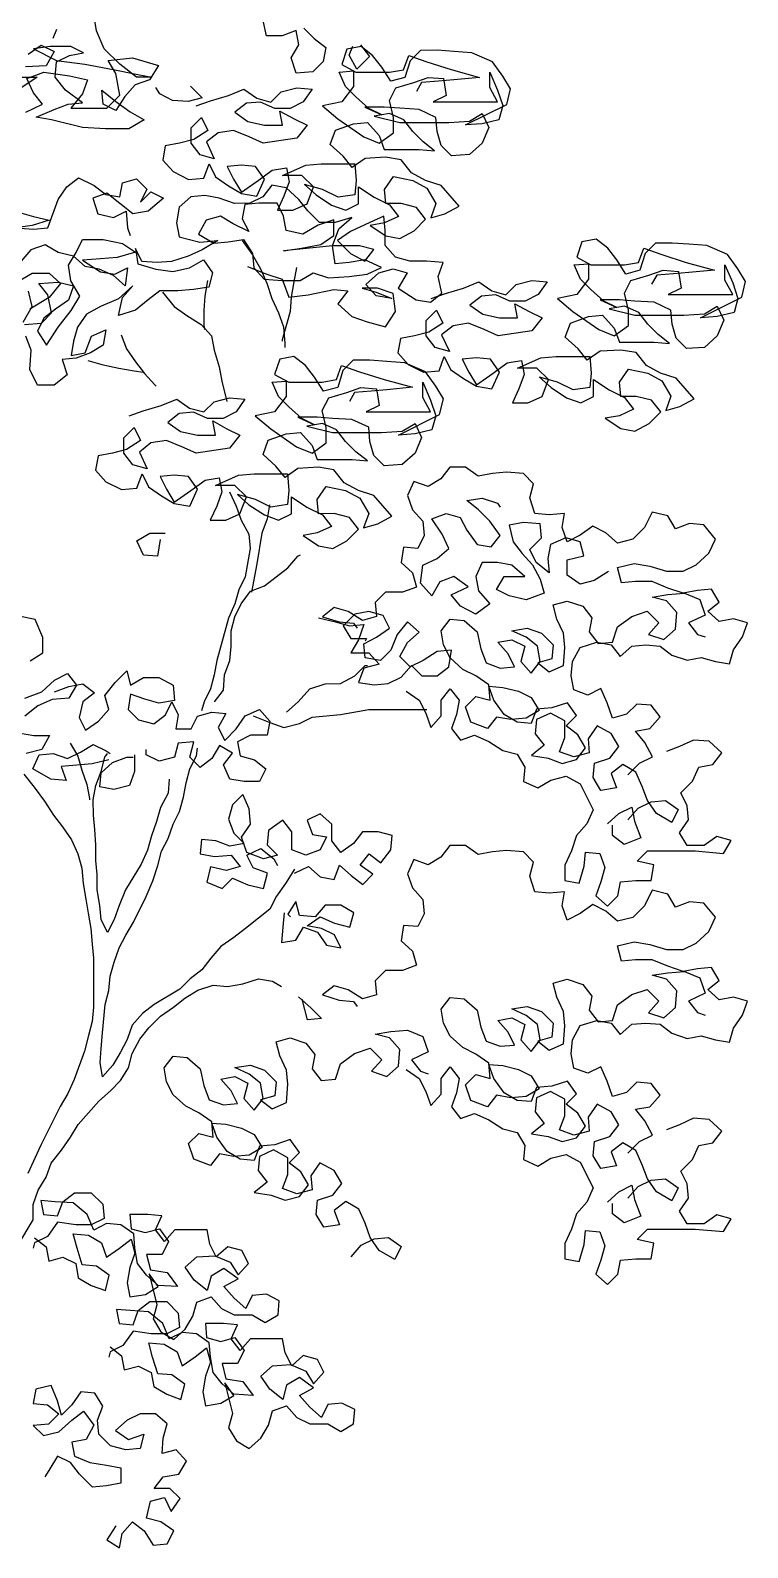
# Model space of a CAD drawing. Extents: x 3530 to 7347, y 5293 to 12601.
# Drawn here: x 5971 to 7347, y 8030 to 10941 of the extents above; entities that cross this region are included whole.
import ezdxf

# ---------------------------------------------------------------- set-up
doc = ezdxf.new("R2010")
doc.units = 0
doc.header["$LTSCALE"] = 150
doc.header["$MEASUREMENT"] = 0
doc.layers.get('0').update_dxf_attribs({"linetype": 'CONTINUOUS'})

msp = doc.modelspace()

# ---------------------------------------------------------------- linework, layer by layer
for points in [[(5962.3, 10783.8), (5994.4, 10798.7), (5977.1, 10820.9), (5964.7, 10848.1), (5996.8, 10860.5), (6046.3, 10853.1), (6080.9, 10845.7), (6071, 10818.5), (6048.8, 10791.3), (6118, 10791.4), (6142.7, 10816.1), (6135.2, 10858.1), (6120.4, 10882.8), (6167.3, 10887.8), (6216.8, 10873), (6199.5, 10845.8), (6172.3, 10835.9), (6152.6, 10813.7), (6135.3, 10786.5), (6110.6, 10798.8), (6108.1, 10826), (6135.3, 10803.8), (6162.5, 10784), (6189.7, 10769.2), (6160, 10751.9), (6115.6, 10751.9), (6071.1, 10754.3), (6011.8, 10769.1), (5982.1, 10774), (6016.7, 10788.8), (6043.9, 10798.7), (6071, 10801.2), (6038.9, 10825.9), (6019.1, 10850.6), (6021.5, 10880.3), (6046.2, 10892.6), (6073.4, 10897.6), (6048.7, 10909.9), (6009.2, 10909.9), (5977, 10904.9), (6021.5, 10882.7), (6075.9, 10875.4), (6130.3, 10865.5), (6177.3, 10855.7), (6204.4, 10850.8), (6174.8, 10850.8), (6142.6, 10875.4), (6113, 10905.1), (6098.1, 10939.6), (6088.2, 10998.9)], [(6496, 10945), (6515.7, 10925.2), (6538, 10907.9), (6533.1, 10880.7), (6513.3, 10860.9), (6481.2, 10858.4), (6471.3, 10888.1), (6486.1, 10912.8), (6481.1, 10940), (6454, 10930.1), (6424.3, 10930.1), (6416.9, 10962.2)], [(6021.5, 10942.1), (6014.1, 10924.7)], [(5967.2, 10895), (5991.9, 10912.4), (6016.6, 10900), (6001.8, 10872.8), (5962.2, 10870.3)], [(6289.4, 10795.6), (6316.5, 10805.5), (6351.1, 10815.4), (6380.8, 10827.8), (6405.5, 10810.5), (6432.7, 10803.1), (6452.4, 10822.9), (6482.1, 10830.3), (6511.7, 10827.9), (6494.5, 10803.2), (6469.8, 10790.8), (6440.1, 10790.8), (6412.9, 10803.1), (6385.7, 10800.6), (6363.5, 10783.3), (6388.2, 10766), (6420.4, 10758.6), (6455, 10758.6), (6450, 10785.8), (6477.2, 10771), (6501.9, 10758.7), (6482.2, 10734), (6417.9, 10724), (6390.7, 10736.3), (6361.1, 10748.7), (6331.4, 10743.7), (6309.2, 10726.4), (6324.1, 10694.3), (6296.9, 10701.7), (6279.5, 10723.9), (6279.5, 10753.5), (6299.3, 10773.3), (6311.6, 10748.6), (6284.5, 10731.3), (6257.3, 10723.9), (6230.1, 10718.9), (6225.2, 10691.7), (6245, 10669.5), (6274.7, 10654.7), (6304.3, 10657.2), (6314.2, 10684.4), (6326.6, 10659.7), (6351.3, 10642.4), (6376, 10627.6), (6405.7, 10622.7), (6420.5, 10654.8), (6403.1, 10679.5), (6376, 10682), (6348.8, 10679.5), (6361.2, 10654.8), (6376, 10630.1), (6408.1, 10652.3), (6435.3, 10672.1), (6462.5, 10677.1), (6467.4, 10649.9), (6457.6, 10622.7), (6445.2, 10595.5), (6474.9, 10595.6), (6502.1, 10607.9), (6514.4, 10640.1), (6492.1, 10662.3), (6455.1, 10662.3), (6499.5, 10682.1), (6529.2, 10684.6), (6593.4, 10684.6), (6595.9, 10652.5), (6593.5, 10625.3), (6561.4, 10620.4), (6531.7, 10635.2), (6497.1, 10645), (6519.3, 10625.3), (6549, 10605.5), (6576.2, 10595.7), (6600.9, 10608), (6600.9, 10640.2), (6630.6, 10620.4), (6660.2, 10605.6), (6677.5, 10583.4), (6650.4, 10571), (6623.2, 10566), (6652.9, 10546.3), (6680.1, 10541.4), (6707.2, 10556.2), (6729.4, 10578.5), (6712.1, 10600.7), (6682.5, 10608.1), (6652.8, 10608.1), (6650.3, 10635.3), (6667.6, 10660), (6704.7, 10652.6), (6731.9, 10637.8), (6749.2, 10608.2), (6739.3, 10581), (6766.5, 10588.4), (6793.7, 10603.3), (6759, 10642.8), (6729.4, 10652.6), (6702.2, 10667.4), (6682.4, 10692.1), (6652.7, 10697), (6613.2, 10694.5), (6588.5, 10677.2), (6571.2, 10699.4), (6546.4, 10721.7), (6556.3, 10748.9), (6590.9, 10761.2), (6618.1, 10763.7), (6640.3, 10739), (6650.2, 10711.9), (6717, 10711.9), (6746.6, 10709.5), (6724.4, 10726.8), (6704.6, 10746.5), (6687.3, 10768.7), (6660.1, 10781.1), (6630.4, 10776.1), (6679.8, 10763.8), (6773.8, 10763.9), (6813.3, 10766.4), (6838, 10781.2), (6850.4, 10754.1), (6838, 10724.4), (6813.4, 10702.1), (6778.8, 10699.6), (6759, 10719.4), (6751.5, 10746.6), (6749, 10773.7), (6716.9, 10788.5), (6679.8, 10791), (6650.2, 10793.4), (6613.1, 10793.4), (6645.2, 10778.6), (6620.5, 10790.9), (6595.8, 10813.1), (6576, 10832.9), (6563.6, 10860.1), (6590.8, 10862.6), (6590.8, 10832.9), (6568.6, 10803.2), (6531.5, 10795.8), (6561.2, 10771.1), (6610.7, 10736.6), (6640.3, 10724.2), (6667.5, 10744), (6667.5, 10773.7), (6660, 10805.8), (6672.4, 10830.5), (6707, 10840.4), (6734.1, 10850.3), (6763.8, 10847.9), (6768.8, 10815.8), (6744.1, 10803.4), (6867.6, 10803.5), (6852.8, 10830.7), (6852.7, 10860.3), (6867.6, 10825.7), (6877.5, 10796.1), (6870.1, 10768.9), (6838, 10761.5), (6805.9, 10759), (6884.9, 10798.6), (6892.3, 10828.2), (6877.5, 10852.9), (6857.7, 10880.1), (6818.1, 10897.4), (6783.5, 10899.8), (6751.4, 10902.3), (6719.3, 10902.2), (6699.5, 10882.4), (6689.7, 10850.3), (6662.5, 10842.9), (6645.2, 10870), (6627.8, 10892.3), (6605.6, 10909.5), (6578.4, 10904.6), (6568.5, 10874.9), (6595.7, 10860.1), (6660, 10860.2), (6687.2, 10865.1), (6697, 10892.3), (6731.6, 10880), (6778.6, 10865.2), (6833, 10850.4), (6783.6, 10845.4), (6753.9, 10842.9), (6721.8, 10840.4), (6711.9, 10823.1)], [(6604.7, 10912.9), (6622, 10890.7), (6597.4, 10866), (6582.5, 10893.1), (6589.9, 10910.4)], [(5952.4, 10850.6), (5984.5, 10850.6), (5954.9, 10830.8)], [(6278.6, 10833.6), (6300.9, 10811.3), (6273.7, 10803.9), (6244, 10806.3), (6219.3, 10818.7), (6211.9, 10831)], [(5950.1, 10591.1), (5977.3, 10583.7), (6007, 10576.3), (5974.9, 10566.4), (5942.8, 10561.4), (5977.4, 10559), (6004.5, 10561.5), (6024.3, 10615.9), (6041.5, 10640.6), (6063.8, 10657.9), (6093.4, 10643.1), (6115.7, 10625.8), (6142.9, 10620.9), (6147.8, 10648.1), (6175, 10655.5), (6194.8, 10635.8), (6182.4, 10611.1), (6202.2, 10630.8), (6226.9, 10618.5), (6197.3, 10593.8), (6167.6, 10588.8), (6118.2, 10628.3), (6091, 10618.4), (6100.9, 10588.7), (6130.6, 10581.4), (6155.3, 10593.7), (6157.8, 10561.6), (6162.7, 10546.8)], [(6387.6, 10487.7), (6424.7, 10472.9), (6454.4, 10463), (6466.8, 10428.4), (6503.8, 10433.4), (6553.3, 10443.3), (6580.4, 10440.9), (6560.7, 10416.2), (6587.9, 10391.5), (6617.6, 10381.6), (6652.2, 10371.8), (6671.9, 10401.4), (6666.9, 10436), (6637.3, 10445.9), (6607.6, 10445.9), (6634.8, 10438.5), (6664.5, 10426.2), (6634.8, 10431.1), (6615, 10453.3), (6639.7, 10475.6), (6666.9, 10483), (6694.1, 10475.6), (6676.8, 10445.9), (6711.4, 10423.7), (6738.6, 10418.8), (6760.8, 10436.1), (6753.4, 10468.2), (6763.3, 10495.4), (6731.1, 10497.9), (6699, 10497.8), (6671.8, 10505.2), (6652, 10527.5), (6652, 10557.1), (6649.5, 10584.3), (6622.3, 10571.9), (6585.3, 10554.6), (6560.6, 10537.3), (6585.3, 10512.6), (6612.5, 10497.8), (6629.8, 10520), (6602.6, 10527.4), (6550.7, 10527.4), (6456.8, 10517.4), (6491.4, 10522.4), (6528.5, 10529.8), (6553.2, 10547.1), (6553.1, 10576.8), (6523.5, 10566.9), (6493.9, 10549.6), (6461.7, 10556.9), (6456.8, 10584.1), (6444.4, 10608.8), (6409.8, 10608.8), (6382.6, 10606.3), (6377.7, 10579.1), (6390.1, 10554.4), (6360.4, 10569.2), (6335.7, 10584), (6308.5, 10576.6), (6293.7, 10549.4), (6323.4, 10532.1), (6350.5, 10534.6), (6380.2, 10539.6), (6397.5, 10512.4), (6400, 10485.2), (6419.8, 10463), (6454.4, 10460.6), (6489, 10460.6), (6513.7, 10475.4), (6543.4, 10465.6), (6582.9, 10468.1), (6617.5, 10473.1), (6644.7, 10485.4), (6612.5, 10500.2), (6582.9, 10495.3), (6555.7, 10492.8), (6550.7, 10527.4), (6563, 10559.5), (6587.7, 10581.8), (6555.6, 10571.9), (6526, 10571.8), (6503.7, 10594), (6486.4, 10616.3), (6461.6, 10638.5), (6434.5, 10643.4), (6417.2, 10621.2), (6392.5, 10608.8), (6362.8, 10608.7), (6333.2, 10618.6), (6306, 10623.5), (6278.8, 10621), (6256.6, 10601.2), (6251.7, 10571.6), (6256.6, 10544.4), (6296.2, 10534.5), (6330.8, 10537.1), (6301.1, 10519.7), (6274, 10507.3), (6241.8, 10497.4), (6214.7, 10494.9), (6185, 10497.4), (6172.6, 10522.1), (6177.6, 10492.4), (6212.2, 10482.6), (6244.3, 10477.7), (6276.4, 10485.1), (6303.6, 10500), (6320.9, 10475.3), (6313.5, 10448.1), (6283.9, 10443.1), (6254.2, 10440.6), (6219.6, 10440.6), (6197.4, 10423.3), (6172.7, 10403.5), (6140.6, 10393.5), (6148, 10428.1), (6167.7, 10450.4), (6140.6, 10425.7), (6106, 10410.8), (6078.8, 10396), (6061.5, 10371.2), (6054.2, 10344), (6049.2, 10316.9), (6076.4, 10321.8), (6088.7, 10354), (6115.9, 10366.3), (6111, 10336.7), (6086.3, 10321.8), (6059.1, 10311.9), (6032, 10309.4), (6041.9, 10279.8), (6017.2, 10260), (5985, 10260), (5970.2, 10289.6), (5972.6, 10326.7), (5962.7, 10353.8)], [(5960.2, 10376.1), (5992.3, 10378.6), (6012.1, 10398.4), (6004.7, 10433), (5987.3, 10455.2), (6024.4, 10457.7), (6054.1, 10450.3), (6044.2, 10423.1), (6019.5, 10405.8), (5997.3, 10388.5), (5984.9, 10363.7), (6002.3, 10336.6), (6024.5, 10371.2), (6049.2, 10403.3), (6066.4, 10430.5), (6049.1, 10460.2), (6044.1, 10489.8), (6058.9, 10514.6), (6071.3, 10539.3), (6110.8, 10539.3), (6147.9, 10531.9), (6172.6, 10514.7), (6138, 10504.7), (6105.9, 10502.2), (6071.3, 10499.7), (6105.9, 10477.5), (6133.1, 10472.6), (6157.8, 10485), (6152.9, 10450.4), (6130.7, 10470.1), (6103.5, 10482.5), (6076.3, 10487.4), (6054, 10507.1), (6024.3, 10514.5), (5999.6, 10529.3), (5972.4, 10519.4), (5952.7, 10497.2)], [(6740.2, 10425.9), (6767.4, 10435.8), (6802, 10445.7), (6831.6, 10458.1), (6856.3, 10440.8), (6883.5, 10433.4), (6903.3, 10453.2), (6932.9, 10460.6), (6962.6, 10458.2), (6945.3, 10433.5), (6920.6, 10421.1), (6890.9, 10421), (6863.8, 10433.4), (6836.6, 10430.9), (6814.3, 10413.6), (6839.1, 10396.3), (6871.2, 10388.9), (6905.8, 10388.9), (6900.8, 10416.1), (6928, 10401.3), (6952.8, 10389), (6933, 10364.2), (6868.8, 10354.3), (6841.6, 10366.6), (6811.9, 10379), (6782.3, 10374), (6760, 10356.7), (6774.9, 10324.6), (6747.7, 10332), (6730.4, 10354.2), (6730.4, 10383.8), (6750.1, 10403.6), (6762.5, 10378.9), (6735.3, 10361.6), (6708.1, 10354.2), (6681, 10349.2), (6676, 10322), (6695.8, 10299.8), (6725.5, 10285), (6755.2, 10287.5), (6765, 10314.7), (6777.4, 10290), (6802.1, 10272.7), (6826.8, 10257.9), (6856.5, 10253), (6871.3, 10285.1), (6854, 10309.8), (6826.8, 10312.3), (6799.6, 10309.8), (6812, 10285.1), (6826.8, 10260.4), (6858.9, 10282.6), (6886.1, 10302.4), (6913.3, 10307.4), (6918.3, 10280.2), (6908.4, 10253), (6896.1, 10225.8), (6925.7, 10225.9), (6952.9, 10238.2), (6965.2, 10270.4), (6943, 10292.6), (6905.9, 10292.6), (6950.4, 10312.4), (6980, 10314.9), (7044.3, 10314.9), (7046.8, 10282.8), (7044.3, 10255.6), (7012.2, 10250.6), (6982.5, 10265.4), (6947.9, 10275.3), (6970.2, 10255.5), (6999.9, 10235.8), (7027, 10225.9), (7051.7, 10238.3), (7051.7, 10270.4), (7081.4, 10250.7), (7111.1, 10235.9), (7128.4, 10213.7), (7101.2, 10201.3), (7074, 10196.3), (7103.7, 10176.6), (7130.9, 10171.7), (7158.1, 10186.5), (7180.3, 10208.8), (7163, 10231), (7133.3, 10238.4), (7103.6, 10238.4), (7101.1, 10265.6), (7118.4, 10290.3), (7155.5, 10282.9), (7182.7, 10268.1), (7200, 10238.5), (7190.2, 10211.3), (7217.3, 10218.7), (7244.5, 10233.6), (7209.9, 10273.1), (7180.2, 10282.9), (7153, 10297.7), (7133.2, 10322.4), (7103.6, 10327.3), (7064, 10324.8), (7039.3, 10307.5), (7022, 10329.7), (6997.3, 10351.9), (7007.1, 10379.1), (7041.7, 10391.5), (7068.9, 10394), (7091.2, 10369.3), (7101.1, 10342.2), (7167.8, 10342.2), (7197.5, 10339.8), (7175.2, 10357.1), (7155.4, 10376.8), (7138.1, 10399), (7110.9, 10411.4), (7081.2, 10406.4), (7130.7, 10394.1), (7224.6, 10394.2), (7264.1, 10396.7), (7288.8, 10411.5), (7301.2, 10384.4), (7288.9, 10354.7), (7264.2, 10332.4), (7229.6, 10329.9), (7209.8, 10349.7), (7202.4, 10376.8), (7199.9, 10404), (7167.7, 10418.8), (7130.7, 10421.3), (7101, 10423.7), (7063.9, 10423.7), (7096.1, 10408.9), (7071.3, 10421.2), (7046.6, 10443.4), (7026.8, 10463.2), (7014.4, 10490.4), (7041.6, 10492.9), (7041.7, 10463.2), (7019.4, 10433.5), (6982.4, 10426.1), (7012.1, 10401.4), (7061.5, 10366.8), (7091.2, 10354.5), (7118.3, 10374.3), (7118.3, 10404), (7110.9, 10436.1), (7123.2, 10460.8), (7157.8, 10470.7), (7185, 10480.6), (7214.6, 10478.2), (7219.6, 10446.1), (7194.9, 10433.7), (7318.5, 10433.8), (7303.6, 10461), (7303.6, 10490.6), (7318.4, 10456), (7328.3, 10426.4), (7321, 10399.2), (7288.8, 10391.8), (7256.7, 10389.3), (7335.8, 10428.9), (7343.1, 10458.5), (7328.3, 10483.2), (7308.5, 10510.4), (7268.9, 10527.7), (7234.3, 10530.1), (7202.2, 10532.5), (7170.1, 10532.5), (7150.3, 10512.7), (7140.5, 10480.6), (7113.3, 10473.1), (7096, 10500.3), (7078.7, 10522.5), (7056.4, 10539.8), (7029.2, 10534.9), (7019.4, 10505.2), (7046.6, 10490.4), (7110.8, 10490.4), (7138, 10495.4), (7147.9, 10522.6), (7182.5, 10510.3), (7229.4, 10495.5), (7283.8, 10480.7), (7234.4, 10475.7), (7204.7, 10473.2), (7172.6, 10470.7), (7162.8, 10453.4)], [(6377.7, 10537.1), (6397.5, 10509.9), (6412.4, 10482.8), (6424.7, 10455.6), (6434.7, 10425.9), (6447, 10398.8), (6456.9, 10371.6), (6459.4, 10339.5), (6459.5, 10332.1)], [(6481.6, 10485.3), (6476.6, 10458.1), (6471.7, 10428.4), (6469.3, 10401.3), (6454.5, 10346.9), (6454.5, 10344.4)], [(5945.3, 10457.6), (5975, 10474.9), (6007.1, 10475), (6029.3, 10455.2), (6007.1, 10428), (5970.1, 10405.7)], [(6311.1, 10460.4), (6306.1, 10430.8), (6303.7, 10403.6), (6303.7, 10373.9), (6306.2, 10366.5)], [(5957.7, 10381), (5975, 10410.7), (5967.6, 10440.3)], [(6224.6, 10438.1), (6246.9, 10410.9), (6271.6, 10393.7), (6298.8, 10376.4), (6318.6, 10354.2), (6323.5, 10327), (6333.5, 10294.9), (6338.4, 10267.7), (6348.3, 10228.2)], [(6145.6, 10356.5), (6155.5, 10329.3), (6172.8, 10304.6), (6190.1, 10282.4), (6209.9, 10260.2), (6212.4, 10257.7)], [(6081.4, 10307), (6108.6, 10299.6), (6140.7, 10292.2), (6170.4, 10287.3), (6187.7, 10284.9)], [(6160.6, 10200.8), (6187.7, 10210.7), (6222.3, 10220.6), (6252, 10233), (6276.7, 10215.7), (6303.9, 10208.4), (6323.6, 10228.1), (6353.3, 10235.6), (6382.9, 10233.1), (6365.7, 10208.4), (6341, 10196), (6311.3, 10196), (6284.1, 10208.3), (6256.9, 10205.8), (6234.7, 10188.5), (6259.4, 10171.2), (6291.6, 10163.9), (6326.2, 10163.9), (6321.2, 10191.1), (6348.4, 10176.3), (6373.1, 10163.9), (6353.4, 10139.2), (6289.1, 10129.3), (6261.9, 10141.6), (6232.3, 10153.9), (6202.6, 10149), (6180.4, 10131.6), (6195.2, 10099.5), (6168.1, 10106.9), (6150.7, 10129.1), (6150.7, 10158.8), (6170.5, 10178.6), (6182.8, 10153.9), (6155.7, 10136.6), (6128.5, 10129.1), (6101.3, 10124.1), (6096.4, 10097), (6116.2, 10074.7), (6145.9, 10059.9), (6175.5, 10062.4), (6185.4, 10089.6), (6197.7, 10064.9), (6222.5, 10047.6), (6247.2, 10032.8), (6276.9, 10027.9), (6291.7, 10060.1), (6274.3, 10084.8), (6247.2, 10087.2), (6220, 10084.7), (6232.3, 10060), (6247.2, 10035.3), (6279.3, 10057.6), (6306.5, 10077.4), (6333.6, 10082.3), (6338.6, 10055.2), (6328.8, 10028), (6316.4, 10000.8), (6346.1, 10000.8), (6373.3, 10013.2), (6385.6, 10045.3), (6363.3, 10067.5), (6326.2, 10067.5), (6370.7, 10087.3), (6400.4, 10089.8), (6464.6, 10089.9), (6467.1, 10057.8), (6464.7, 10030.6), (6432.6, 10025.6), (6402.9, 10040.4), (6368.3, 10050.3), (6390.5, 10030.5), (6420.2, 10010.8), (6447.4, 10000.9), (6472.1, 10013.3), (6472.1, 10045.4), (6501.7, 10025.7), (6531.4, 10010.9), (6548.7, 9988.6), (6521.6, 9976.3), (6494.4, 9971.3), (6524.1, 9951.5), (6551.2, 9946.6), (6578.4, 9961.5), (6600.6, 9983.7), (6583.3, 10006), (6553.7, 10013.4), (6524, 10013.3), (6521.5, 10040.5), (6538.8, 10065.2), (6575.9, 10057.9), (6603, 10043.1), (6620.4, 10013.4), (6610.5, 9986.2), (6637.7, 9993.7), (6664.9, 10008.5), (6630.2, 10048), (6600.6, 10057.9), (6573.4, 10072.7), (6553.6, 10097.4), (6523.9, 10102.3), (6484.4, 10099.8), (6459.7, 10082.5), (6442.4, 10104.7), (6417.6, 10126.9), (6427.5, 10154.1), (6462.1, 10166.5), (6489.3, 10169), (6511.5, 10144.3), (6521.4, 10117.1), (6588.2, 10117.2), (6617.8, 10114.7), (6595.6, 10132), (6575.8, 10151.8), (6558.4, 10174), (6531.3, 10186.3), (6501.6, 10181.4), (6551, 10169), (6644.9, 10169.1), (6684.5, 10171.6), (6709.2, 10186.5), (6721.6, 10159.3), (6709.2, 10129.6), (6684.5, 10107.4), (6649.9, 10104.9), (6630.2, 10124.6), (6622.7, 10151.8), (6620.2, 10179), (6588.1, 10193.8), (6551, 10196.2), (6521.4, 10198.7), (6484.3, 10198.6), (6516.4, 10183.8), (6491.7, 10196.2), (6467, 10218.4), (6447.2, 10238.1), (6434.8, 10265.3), (6462, 10267.8), (6462, 10238.2), (6439.8, 10208.5), (6402.7, 10201), (6432.4, 10176.3), (6481.9, 10141.8), (6511.5, 10129.5), (6538.7, 10149.3), (6538.7, 10178.9), (6531.2, 10211), (6543.6, 10235.8), (6578.2, 10245.7), (6605.3, 10255.6), (6635, 10253.1), (6640, 10221), (6615.3, 10208.6), (6738.8, 10208.8), (6724, 10235.9), (6723.9, 10265.6), (6738.8, 10231), (6748.7, 10201.3), (6741.3, 10174.2), (6709.2, 10166.7), (6677.1, 10164.2), (6756.1, 10203.8), (6763.5, 10233.5), (6748.7, 10258.2), (6728.9, 10285.3), (6689.3, 10302.6), (6654.7, 10305.1), (6622.6, 10307.5), (6590.5, 10307.5), (6570.7, 10287.7), (6560.8, 10255.5), (6533.7, 10248.1), (6516.3, 10275.3), (6499, 10297.5), (6476.8, 10314.8), (6449.6, 10309.8), (6439.7, 10280.1), (6466.9, 10265.3), (6531.2, 10265.4), (6558.4, 10270.4), (6568.2, 10297.6), (6602.8, 10285.2), (6649.8, 10270.5), (6704.2, 10255.7), (6654.8, 10250.7), (6625.1, 10248.2), (6593, 10245.7), (6583.1, 10228.4)], [(7117.6, 9512.2), (7139.8, 9534.5), (7164.5, 9546.9), (7149.6, 9574), (7132.3, 9596.2), (7159.5, 9601.2), (7179.2, 9623.5), (7161.9, 9645.7), (7134.7, 9648.1), (7115, 9628.4), (7087.8, 9620.9), (7077.9, 9650.6), (7065.5, 9677.7), (7040.8, 9665.4), (7013.6, 9675.2), (7008.6, 9702.4), (7011.1, 9729.6), (7025.9, 9756.8), (7058, 9766.7), (7085.2, 9761.8), (7102.5, 9739.5), (7124.7, 9759.3), (7151.9, 9761.8), (7179.1, 9759.4), (7201.4, 9742.1), (7231, 9732.3), (7258.2, 9737.2), (7285.4, 9729.8), (7312.6, 9724.9), (7320, 9752.1), (7337.2, 9776.8), (7347.1, 9804), (7319.9, 9811.4), (7292.7, 9806.4), (7270.5, 9826.2), (7292.7, 9843.5), (7277.9, 9868.2), (7250.7, 9865.7), (7223.5, 9860.8), (7193.8, 9870.6), (7164.2, 9882.9), (7132, 9882.9), (7104.9, 9880.4), (7097.4, 9910.1), (7129.5, 9917.5), (7159.2, 9912.6), (7191.3, 9902.7), (7223.5, 9902.8), (7248.2, 9915.1), (7272.8, 9937.4), (7285.2, 9964.6), (7262.9, 9991.8), (7235.7, 9994.2), (7208.6, 9984.3), (7193.7, 10009), (7164, 10016.4), (7149.2, 9986.7), (7127, 9964.5), (7097.4, 9957), (7075.1, 9976.8), (7050.4, 9989.1), (7025.7, 9971.8), (7001, 9959.4), (6991.1, 9986.6), (6996, 10013.8), (6966.3, 10011.3), (6939.2, 10013.7), (6929.3, 10043.4), (6936.6, 10070.5), (6916.9, 10090.3), (6884.7, 10092.7), (6857.5, 10090.2), (6830.4, 10085.3), (6805.6, 10102.5), (6776, 10102.5), (6758.7, 10080.3), (6734, 10065.4), (6706.8, 10075.3), (6694.5, 10048.1), (6704.4, 10020.9), (6724.2, 9998.7), (6726.7, 9971.5), (6714.3, 9946.8), (6687.2, 9949.2), (6682.2, 9919.6), (6704.5, 9899.8), (6711.9, 9872.6), (6684.8, 9862.7), (6652.6, 9862.7), (6632.9, 9842.9), (6635.4, 9815.7), (6608.2, 9808.3), (6581, 9825.6), (6553.8, 9833), (6531.6, 9815.6), (6563.7, 9805.8), (6590.9, 9803.3), (6598.3, 9793.5)], [(6353.4, 10055.2), (6365.8, 10028), (6375.7, 10000.8), (6390.6, 9973.7), (6393.1, 9946.5), (6383.2, 9892.1), (6370.9, 9867.4), (6363.5, 9840.2), (6351.2, 9813), (6329, 9731.4), (6324.1, 9704.2), (6316.7, 9677), (6304.4, 9652.3), (6299.5, 9635)], [(7080.1, 9902.6), (7053, 9885.3), (7025.8, 9877.9), (7001.1, 9895.1), (7001, 9924.8), (7033.1, 9932.2), (7025.7, 9959.4), (6998.5, 9966.8), (6968.9, 9954.4), (6964, 9927.2), (6966.5, 9900.1), (6941.7, 9919.8), (6929.3, 9944.5), (6951.6, 9966.8), (6949.1, 9993.9), (6916.9, 9996.4), (6889.8, 9991.4), (6897.2, 9959.3), (6914.5, 9937.1), (6934.3, 9914.9), (6949.2, 9887.7), (6956.6, 9860.5), (6922, 9848.1), (6889.9, 9855.5), (6865.2, 9867.8), (6880, 9892.6), (6919.5, 9892.6), (6894.8, 9914.8), (6867.6, 9919.7), (6837.9, 9919.7), (6825.6, 9892.5), (6830.6, 9865.3), (6852.8, 9840.6), (6825.7, 9820.8), (6796, 9835.6), (6778.7, 9857.9), (6810.8, 9872.7), (6783.6, 9892.5), (6756.4, 9882.6), (6741.6, 9855.4), (6719.3, 9880.1), (6724.3, 9914.7), (6751.4, 9927), (6773.7, 9946.8), (6761.3, 9974), (6741.5, 10003.6), (6768.6, 10013.6), (6795.8, 10006.2), (6808.2, 9981.5), (6828, 9954.3), (6855.2, 9949.4), (6872.5, 9971.6), (6852.7, 9998.8), (6830.4, 10021), (6808.2, 10038.3), (6837.8, 10043.3), (6867.5, 10033.4), (6872.4, 10026)], [(6430.1, 10030.5), (6425.2, 10003.4), (6415.3, 9976.2), (6405.5, 9916.8), (6395.6, 9862.5)], [(6220.1, 9963.6), (6215.2, 9931.5), (6188, 9933.9), (6175.6, 9961.1), (6200.3, 9976), (6230, 9976)], [(6324.2, 9652.3), (6341.4, 9674.6), (6343.9, 9704.3), (6353.7, 9731.5), (6356.2, 9758.6), (6356.2, 9788.3), (6363.5, 9815.5), (6375.9, 9840.2), (6393.2, 9864.9), (6420.3, 9874.8), (6464.8, 9909.5), (6484.5, 9931.7), (6489.5, 9934.2)], [(7117.6, 9425.7), (7137.4, 9448), (7162.1, 9460.4), (7189.3, 9462.9), (7214, 9445.6), (7201.7, 9420.9), (7172, 9438.1), (7154.7, 9462.8), (7144.8, 9490), (7132.4, 9517.2), (7107.6, 9532), (7085.4, 9514.7), (7095.3, 9487.5), (7065.7, 9482.5), (7050.8, 9507.2), (7053.3, 9534.4), (7082.9, 9544.3), (7100.2, 9566.6), (7085.4, 9591.3), (7058.2, 9606.1), (7040.9, 9581.3), (7043.4, 9554.2), (7013.7, 9546.7), (6986.5, 9556.6), (6996.4, 9583.8), (6996.4, 9615.9), (6969.2, 9630.7), (6942, 9618.3), (6939.6, 9591.1), (6956.9, 9568.9), (6932.2, 9549.1), (6964.3, 9544.2), (6991.5, 9534.3), (7018.7, 9541.8), (7036, 9564), (7021.1, 9588.7), (6998.8, 9606), (7018.6, 9625.8), (7001.3, 9650.5), (6971.6, 9640.6), (6942, 9638.1), (6932.1, 9610.9), (6904.9, 9613.3), (6880.2, 9628.1), (6860.4, 9655.3), (6850.5, 9682.5), (6877.7, 9680), (6907.3, 9672.6), (6932.1, 9660.3), (6946.9, 9635.6), (6922.2, 9620.8), (6892.6, 9618.3), (6865.4, 9623.2), (6848.1, 9600.9), (6816, 9613.3), (6806.1, 9642.9), (6825.8, 9662.7), (6853, 9655.3), (6850.5, 9685), (6825.8, 9702.2), (6801, 9714.6), (6776.3, 9736.8), (6763.9, 9761.5), (6759, 9788.7), (6776.2, 9810.9), (6803.4, 9808.5), (6828.2, 9786.3), (6835.6, 9754.1), (6845.5, 9727), (6872.7, 9717.1), (6899.9, 9719.6), (6887.5, 9744.3), (6867.7, 9766.5), (6894.9, 9771.5), (6919.6, 9759.2), (6912.2, 9729.5), (6932, 9707.3), (6949.3, 9729.5), (6944.3, 9759.2), (6922.1, 9776.5), (6894.9, 9788.8), (6924.5, 9793.8), (6951.7, 9783.9), (6974, 9761.7), (6971.5, 9734.5), (6944.4, 9727), (6966.6, 9709.8), (6993.8, 9722.2), (6996.2, 9756.8), (6993.7, 9783.9), (6981.4, 9811.1), (6973.9, 9838.3), (7001.1, 9845.7), (7030.8, 9835.9), (7048.1, 9813.6), (7043.2, 9786.4), (7060.5, 9764.2), (7087.7, 9766.7), (7097.5, 9796.4), (7124.7, 9816.2), (7154.3, 9826.1), (7176.6, 9803.9), (7156.8, 9781.6), (7186.5, 9771.8), (7208.7, 9791.5), (7211.2, 9823.7), (7191.4, 9845.9), (7164.2, 9853.3), (7193.8, 9858.3), (7226, 9860.8), (7255.6, 9848.4), (7265.5, 9818.8), (7233.4, 9803.9), (7250.8, 9781.7), (7265.6, 9776.8)], [(5970.7, 9731.1), (5995.4, 9746), (5995.4, 9775.6), (5980.5, 9810.2), (5945.9, 9817.6)], [(6524.2, 9813.2), (6556.3, 9805.8), (6583.5, 9798.4), (6610.7, 9800.9), (6600.8, 9771.2), (6586, 9746.5), (6620.6, 9746.5), (6640.4, 9724.3), (6610.8, 9716.9), (6600.9, 9689.7), (6630.6, 9684.8), (6657.7, 9687.2), (6682.4, 9699.6), (6702.2, 9721.9), (6722, 9702.1), (6751.6, 9702.2), (6773.9, 9719.5), (6778.8, 9751.6), (6751.6, 9749.1), (6724.4, 9731.8), (6699.7, 9719.4), (6679.9, 9739.2), (6694.7, 9766.4), (6717, 9786.2), (6694.7, 9805.9), (6675, 9781.2), (6662.6, 9751.5), (6642.9, 9731.7), (6613.2, 9736.6), (6610.7, 9763.8), (6635.4, 9776.2), (6660.1, 9793.5), (6647.7, 9818.2), (6620.5, 9825.6), (6593.4, 9820.6), (6571.1, 9798.4), (6586, 9773.7), (6615.7, 9773.7), (6613.2, 9768.8)], [(5960.9, 9659.4), (5993, 9671.8), (6017.7, 9694.1), (6042.4, 9706.5), (6059.7, 9684.2), (6044.9, 9659.5), (6012.8, 9657), (5985.6, 9644.6), (5960.9, 9624.8)], [(6017.7, 9671.8), (6044.9, 9681.7), (6072.1, 9686.7), (6094.3, 9669.4), (6072.1, 9652.1), (6064.7, 9622.5), (6077.1, 9597.8), (6101.8, 9615.1), (6121.5, 9637.3), (6114.1, 9664.5), (6133.8, 9689.2), (6156.1, 9711.5), (6163.5, 9684.3), (6188.2, 9699.2), (6217.9, 9699.2), (6245, 9684.4), (6247.5, 9654.7), (6217.9, 9649.8), (6190.7, 9657.2), (6163.5, 9667), (6158.6, 9637.4), (6178.4, 9617.6), (6208, 9610.2), (6230.3, 9627.5), (6242.6, 9652.3), (6255, 9627.6), (6250.1, 9600.4), (6279.7, 9600.4), (6292.1, 9625.1), (6319.2, 9632.6), (6346.4, 9630.1), (6331.6, 9602.9), (6344, 9578.2), (6366.2, 9600.5), (6383.5, 9625.2), (6410.7, 9637.6), (6430.5, 9615.4), (6425.5, 9588.2), (6393.4, 9588.2), (6368.7, 9575.8), (6373.7, 9548.6), (6400.9, 9541.2), (6423.1, 9523.9), (6410.8, 9499.2), (6381.1, 9499.2), (6353.9, 9504.1), (6341.6, 9531.3), (6358.8, 9553.5), (6334.1, 9568.3), (6319.3, 9543.6), (6297.1, 9526.3), (6277.3, 9546), (6284.7, 9575.7), (6255, 9573.2), (6247.6, 9546), (6218, 9538.6), (6193.3, 9550.9), (6193.3, 9560.8)], [(6462.6, 9632.7), (6484.8, 9652.5), (6507, 9677.2), (6536.7, 9687.1), (6566.3, 9687.2), (6593.5, 9702), (6613.2, 9721.8), (6618.2, 9721.8)], [(6692.4, 9672.5), (6717.1, 9655.2), (6729.5, 9630.5), (6739.4, 9603.3), (6759.1, 9625.6), (6759.1, 9655.2), (6776.4, 9677.5), (6793.7, 9655.2), (6788.8, 9628.1), (6778.9, 9600.9), (6796.2, 9578.6), (6823.4, 9588.5), (6850.6, 9576.2), (6877.8, 9558.9), (6905, 9551.6), (6919.8, 9526.9), (6917.4, 9499.7), (6944.6, 9487.3), (6969.3, 9502.2), (6998.9, 9509.6), (7026.1, 9494.8), (7050.9, 9445.4), (7038.6, 9418.2), (7018.8, 9396), (7009, 9366.3), (6996.6, 9339.1), (6996.6, 9309.5), (7023.8, 9304.5), (7033.7, 9336.7), (7036.1, 9363.9), (7063.3, 9361.4), (7073.2, 9334.2), (7065.8, 9307.1), (7056, 9279.9), (7078.2, 9260.1), (7098, 9279.9), (7102.9, 9307.1), (7132.6, 9309.6), (7162.2, 9309.6), (7167.1, 9339.3), (7135, 9346.7), (7154.8, 9366.4), (7246.2, 9366.5), (7300.6, 9361.6), (7315.4, 9386.4), (7288.2, 9393.7), (7263.5, 9376.4), (7231.4, 9376.4), (7216.5, 9401.1), (7233.8, 9425.8), (7231.3, 9453), (7218.9, 9477.7), (7241.1, 9500), (7253.5, 9527.2), (7280.6, 9532.1), (7297.9, 9554.4), (7273.2, 9576.6), (7243.5, 9579), (7216.4, 9566.7), (7191.6, 9556.8)], [(6398.3, 9625.2), (6430.5, 9612.9), (6457.6, 9603), (6487.3, 9610.5), (6512, 9622.9), (6566.4, 9627.9), (6620.7, 9637.8), (6731.9, 9637.9)], [(5948.6, 9592.7), (5978.2, 9587.8), (6007.9, 9587.8), (5993.1, 9560.6), (5963.4, 9553.2)], [(6121.6, 9541), (6089.5, 9533.5), (6030.2, 9528.5), (6040.1, 9501.3), (6010.4, 9503.8), (5975.8, 9523.5), (5988.2, 9550.7), (6015.3, 9553.2), (6042.5, 9543.4), (6067.2, 9555.7), (6091.9, 9570.6), (6116.7, 9558.2), (6124.1, 9553.3)], [(6047.5, 9573), (6062.3, 9548.3), (6069.7, 9521.1), (6079.7, 9494), (6084.6, 9466.8), (6084.6, 9464.3)], [(6237.8, 9504), (6235.4, 9476.8), (6220.6, 9449.6), (6213.2, 9422.4), (6203.3, 9395.2), (6195.9, 9368), (6183.6, 9340.8), (6154, 9291.4), (6141.6, 9261.7), (6131.8, 9234.5), (6119.5, 9209.8), (6107.1, 9234.5), (6104.6, 9261.7), (6099.6, 9291.3), (6099.6, 9321), (6097.1, 9348.2), (6097.1, 9377.8), (6094.6, 9407.5), (6092.1, 9434.7), (6092, 9464.3), (6097, 9491.5), (6106.8, 9518.7), (6114.2, 9545.9), (6119.1, 9553.3)], [(6171, 9550.9), (6171.1, 9518.8), (6161.2, 9491.6), (6131.6, 9484.1), (6104.4, 9489), (6106.8, 9516.2), (6129, 9536), (6156.2, 9545.9), (6168.6, 9545.9)], [(6477.7, 9331.2), (6460.4, 9304), (6443.1, 9279.3), (6430.8, 9254.6), (6408.6, 9237.3), (6383.9, 9217.5), (6361.6, 9200.1), (6336.9, 9182.8), (6317.2, 9160.6), (6299.9, 9138.3), (6277.7, 9121), (6257.9, 9101.2), (6208.5, 9071.5), (6186.3, 9054.2), (6166.6, 9031.9), (6156.7, 9004.7), (6144.4, 8980), (6129.6, 8955.3), (6109.8, 8933), (6104.9, 8960.2), (6107.3, 8987.4), (6109.7, 9017), (6114.6, 9071.4), (6122, 9098.6), (6124.5, 9125.8), (6131.9, 9153), (6141.7, 9180.2), (6154.1, 9204.9), (6168.9, 9229.6), (6193.5, 9279.1), (6205.9, 9308.7), (6215.7, 9338.4), (6223.1, 9365.6), (6235.4, 9390.3), (6245.3, 9417.5), (6257.6, 9442.2), (6265, 9469.4), (6269.9, 9496.6), (6277.3, 9523.8), (6289.7, 9548.5), (6292.1, 9563.4)], [(5958.5, 9513.6), (5978.3, 9488.9), (5998.1, 9461.8), (6015.5, 9434.6), (6032.8, 9412.4), (6050.1, 9387.7), (6062.5, 9360.5), (6069.9, 9333.3), (6072.4, 9303.7), (6077.4, 9274), (6082.3, 9246.8), (6087.3, 9217.2), (6089.8, 9187.5), (6092.3, 9160.4), (6092.4, 9066.5), (6090, 9039.3), (6082.6, 9012.1), (6075.2, 8982.4), (6055.5, 8928), (6043.1, 8900.8), (6028.3, 8876.1), (5991.3, 8801.9), (5966.7, 8747.5)], [(6477.7, 9323.8), (6504.8, 9336.2), (6527.1, 9316.4), (6554.3, 9311.5), (6564.2, 9338.7), (6586.4, 9319), (6608.7, 9301.7), (6628.4, 9321.5), (6603.7, 9338.8), (6621, 9361), (6643.2, 9343.7), (6663, 9368.5), (6665.4, 9395.6), (6638.2, 9403), (6608.6, 9403), (6591.3, 9380.8), (6566.6, 9363.4), (6549.3, 9385.7), (6549.3, 9417.8), (6527, 9437.5), (6502.3, 9425.2), (6512.2, 9398), (6539.4, 9393.1), (6527.1, 9368.3), (6499.9, 9358.4), (6472.7, 9368.3), (6472.7, 9402.9), (6455.3, 9425.1), (6428.2, 9405.3), (6425.7, 9378.1), (6445.5, 9358.4), (6418.3, 9350.9), (6386.2, 9363.3), (6376.3, 9392.9), (6393.6, 9417.6), (6391.1, 9447.3), (6378.7, 9474.5), (6358.9, 9454.7), (6351.5, 9427.5), (6361.5, 9400.3), (6381.2, 9380.6), (6354.1, 9375.6), (6326.9, 9385.5), (6299.7, 9387.9), (6297.2, 9360.7), (6324.4, 9355.8), (6356.6, 9358.3), (6373.9, 9336.1), (6346.7, 9328.6), (6317, 9336), (6309.6, 9306.4), (6339.3, 9294), (6359.1, 9313.8), (6388.7, 9301.5), (6418.4, 9294.1), (6425.8, 9323.8), (6398.6, 9333.6), (6386.2, 9358.3), (6413.4, 9370.7), (6438.1, 9351), (6445.5, 9338.6)], [(7078.1, 9418.3), (7100.3, 9438.1), (7125, 9450.4), (7130, 9423.3), (7142.4, 9391.1), (7110.3, 9378.8), (7088, 9396), (7088, 9415.8)], [(7117.6, 8786.5), (7139.8, 8808.8), (7164.5, 8821.1), (7149.6, 8848.3), (7132.3, 8870.5), (7159.5, 8875.5), (7179.2, 8897.8), (7161.9, 8920), (7134.7, 8922.4), (7115, 8902.6), (7087.8, 8895.2), (7077.9, 8924.8), (7065.5, 8952), (7040.8, 8939.6), (7013.6, 8949.5), (7008.6, 8976.7), (7011.1, 9003.9), (7025.9, 9031.1), (7058, 9041), (7085.2, 9036.1), (7102.5, 9013.8), (7124.7, 9033.6), (7151.9, 9036.1), (7179.1, 9033.7), (7201.4, 9016.4), (7231, 9006.5), (7258.2, 9011.5), (7285.4, 9004.1), (7312.6, 8999.2), (7320, 9026.4), (7337.2, 9051.1), (7347.1, 9078.3), (7319.9, 9085.7), (7292.7, 9080.7), (7270.5, 9100.5), (7292.7, 9117.8), (7277.9, 9142.5), (7250.7, 9140), (7223.5, 9135), (7193.8, 9144.9), (7164.2, 9157.2), (7132, 9157.2), (7104.9, 9154.7), (7097.4, 9184.3), (7129.5, 9191.8), (7159.2, 9186.9), (7191.3, 9177), (7223.5, 9177), (7248.2, 9189.4), (7272.8, 9211.7), (7285.2, 9238.9), (7262.9, 9266), (7235.7, 9268.5), (7208.6, 9258.6), (7193.7, 9283.3), (7164, 9290.7), (7149.2, 9261), (7127, 9238.7), (7097.4, 9231.3), (7075.1, 9251), (7050.4, 9263.4), (7025.7, 9246.1), (7001, 9233.7), (6991.1, 9260.9), (6996, 9288), (6966.3, 9285.5), (6939.2, 9288), (6929.3, 9317.6), (6936.6, 9344.8), (6916.9, 9364.6), (6884.7, 9367), (6857.5, 9364.5), (6830.4, 9359.6), (6805.6, 9376.8), (6776, 9376.8), (6758.7, 9354.5), (6734, 9339.7), (6706.8, 9349.6), (6694.5, 9322.4), (6704.4, 9295.2), (6724.2, 9273), (6726.7, 9245.8), (6714.3, 9221.1), (6687.2, 9223.5), (6682.2, 9193.8), (6704.5, 9174.1), (6711.9, 9146.9), (6684.8, 9137), (6652.6, 9137), (6632.9, 9117.2), (6635.4, 9090), (6608.2, 9082.6), (6581, 9099.8), (6553.8, 9107.2), (6531.6, 9089.9), (6563.7, 9080.1), (6590.9, 9077.6), (6598.3, 9067.7)], [(6458, 9247.2), (6455.5, 9220), (6453.1, 9190.3), (6480.3, 9195.3), (6495.1, 9220), (6522.3, 9210.2), (6539.6, 9185.5), (6566.8, 9180.6), (6554.4, 9205.3), (6529.7, 9217.6), (6502.5, 9222.5), (6527.2, 9239.8), (6554.4, 9227.5), (6584, 9220.1), (6591.4, 9247.3), (6566.7, 9262.1), (6537, 9262.1), (6517.3, 9239.8), (6487.6, 9242.3), (6480.2, 9269.4), (6465.4, 9244.7), (6470.3, 9239.8)], [(5947, 8609.1), (5976.6, 8658.6), (5976.6, 8688.2), (5986.5, 8715.4), (6001.3, 8740.2), (6011.1, 8767.4), (6030.9, 8792.1), (6048.1, 8816.8), (6062.9, 8841.5), (6102.4, 8886.1), (6124.7, 8905.8), (6144.4, 8925.6), (6159.2, 8950.4), (6166.6, 8977.6), (6181.4, 9004.8), (6198.7, 9027), (6220.9, 9049.3), (6245.6, 9066.6), (6267.8, 9083.9), (6292.5, 9098.8), (6322.2, 9108.7), (6349.4, 9106.2), (6379, 9111.2), (6408.7, 9121.1), (6435.9, 9116.2), (6453.2, 9106.3)], [(7117.6, 8700), (7137.4, 8722.3), (7162.1, 8734.6), (7189.3, 8737.1), (7214, 8719.9), (7201.7, 8695.1), (7172, 8712.4), (7154.7, 8737.1), (7144.8, 8764.3), (7132.4, 8791.4), (7107.6, 8806.3), (7085.4, 8788.9), (7095.3, 8761.8), (7065.7, 8756.8), (7050.8, 8781.5), (7053.3, 8808.7), (7082.9, 8818.6), (7100.2, 8840.8), (7085.4, 8865.5), (7058.2, 8880.3), (7040.9, 8855.6), (7043.4, 8828.4), (7013.7, 8821), (6986.5, 8830.9), (6996.4, 8858), (6996.4, 8890.2), (6969.2, 8905), (6942, 8892.6), (6939.6, 8865.4), (6956.9, 8843.2), (6932.2, 8823.4), (6964.3, 8818.5), (6991.5, 8808.6), (7018.7, 8816.1), (7036, 8838.3), (7021.1, 8863), (6998.8, 8880.3), (7018.6, 8900.1), (7001.3, 8924.8), (6971.6, 8914.9), (6942, 8912.4), (6932.1, 8885.2), (6904.9, 8887.6), (6880.2, 8902.4), (6860.4, 8929.6), (6850.5, 8956.8), (6877.7, 8954.3), (6907.3, 8946.9), (6932.1, 8934.6), (6946.9, 8909.9), (6922.2, 8895), (6892.6, 8892.5), (6865.4, 8897.5), (6848.1, 8875.2), (6816, 8887.5), (6806.1, 8917.2), (6825.8, 8937), (6853, 8929.6), (6850.5, 8959.2), (6825.8, 8976.5), (6801, 8988.8), (6776.3, 9011.1), (6763.9, 9035.8), (6759, 9062.9), (6776.2, 9085.2), (6803.4, 9082.8), (6828.2, 9060.5), (6835.6, 9028.4), (6845.5, 9001.2), (6872.7, 8991.4), (6899.9, 8993.9), (6887.5, 9018.6), (6867.7, 9040.8), (6894.9, 9045.8), (6919.6, 9033.4), (6912.2, 9003.8), (6932, 8981.5), (6949.3, 9003.8), (6944.3, 9033.5), (6922.1, 9050.7), (6894.9, 9063.1), (6924.5, 9068), (6951.7, 9058.2), (6974, 9036), (6971.5, 9008.8), (6944.4, 9001.3), (6966.6, 8984.1), (6993.8, 8996.4), (6996.2, 9031), (6993.7, 9058.2), (6981.4, 9085.4), (6973.9, 9112.6), (7001.1, 9120), (7030.8, 9110.1), (7048.1, 9087.9), (7043.2, 9060.7), (7060.5, 9038.5), (7087.7, 9041), (7097.5, 9070.7), (7124.7, 9090.5), (7154.3, 9100.4), (7176.6, 9078.2), (7156.8, 9055.9), (7186.5, 9046), (7208.7, 9065.8), (7211.2, 9098), (7191.4, 9120.2), (7164.2, 9127.6), (7193.8, 9132.5), (7226, 9135), (7255.6, 9122.7), (7265.5, 9093.1), (7233.4, 9078.2), (7250.8, 9056), (7265.6, 9051)], [(6485.3, 9086.6), (6510, 9064.4), (6529.8, 9044.6), (6502.6, 9042.1), (6492.7, 9081.6)], [(6586.3, 8587.5), (6606, 8609.7), (6630.7, 8622.1), (6657.9, 8624.6), (6682.7, 8607.3), (6670.3, 8582.6), (6640.6, 8599.9), (6623.3, 8624.6), (6613.4, 8651.8), (6601, 8678.9), (6576.3, 8693.7), (6554.1, 8676.4), (6564, 8649.2), (6534.3, 8644.3), (6519.5, 8669), (6521.9, 8696.2), (6551.6, 8706.1), (6568.9, 8728.3), (6554, 8753), (6526.8, 8767.8), (6509.5, 8743.1), (6512, 8715.9), (6482.4, 8708.5), (6455.2, 8718.3), (6465.1, 8745.5), (6465, 8777.7), (6437.8, 8792.5), (6410.7, 8780.1), (6408.2, 8752.9), (6425.5, 8730.7), (6400.8, 8710.9), (6433, 8706), (6460.2, 8696.1), (6487.3, 8703.5), (6504.6, 8725.8), (6489.8, 8750.5), (6467.5, 8767.8), (6487.3, 8787.6), (6469.9, 8812.3), (6440.3, 8802.3), (6410.6, 8799.8), (6400.8, 8772.6), (6373.6, 8775.1), (6348.9, 8789.9), (6329.1, 8817.1), (6319.2, 8844.2), (6346.3, 8841.8), (6376, 8834.4), (6400.7, 8822.1), (6415.6, 8797.4), (6390.9, 8782.5), (6361.2, 8780), (6334, 8784.9), (6316.8, 8762.7), (6284.6, 8775), (6274.7, 8804.7), (6294.5, 8824.4), (6321.7, 8817.1), (6319.2, 8846.7), (6294.4, 8864), (6269.7, 8876.3), (6245, 8898.5), (6232.6, 8923.2), (6227.6, 8950.4), (6244.9, 8972.7), (6272.1, 8970.2), (6296.8, 8948), (6304.3, 8915.9), (6314.2, 8888.7), (6341.4, 8878.9), (6368.6, 8881.4), (6356.2, 8906.1), (6336.4, 8928.3), (6363.6, 8933.2), (6388.3, 8920.9), (6380.9, 8891.3), (6400.7, 8869), (6418, 8891.3), (6413, 8920.9), (6390.7, 8938.2), (6363.5, 8950.5), (6393.2, 8955.5), (6420.4, 8945.7), (6442.7, 8923.4), (6440.2, 8896.2), (6413, 8888.8), (6435.3, 8871.5), (6462.5, 8883.9), (6464.9, 8918.5), (6462.4, 8945.7), (6450, 8972.9), (6442.6, 9000), (6469.8, 9007.5), (6499.4, 8997.6), (6516.7, 8975.4), (6511.8, 8948.2), (6529.1, 8926), (6556.3, 8928.5), (6566.2, 8958.1), (6593.3, 8977.9), (6623, 8987.9), (6645.3, 8965.6), (6625.5, 8943.4), (6655.2, 8933.5), (6677.4, 8953.3), (6679.8, 8985.4), (6660, 9007.7), (6632.9, 9015), (6662.5, 9020), (6694.6, 9022.5), (6724.3, 9010.2), (6734.2, 8980.5), (6702.1, 8965.7), (6719.4, 8943.5), (6734.2, 8938.5)], [(6692.4, 8946.7), (6717.1, 8929.5), (6729.5, 8904.8), (6739.4, 8877.6), (6759.1, 8899.8), (6759.1, 8929.5), (6776.4, 8951.8), (6793.7, 8929.5), (6788.8, 8902.3), (6778.9, 8875.1), (6796.2, 8852.9), (6823.4, 8862.8), (6850.6, 8850.5), (6877.8, 8833.2), (6905, 8825.8), (6919.8, 8801.1), (6917.4, 8774), (6944.6, 8761.6), (6969.3, 8776.5), (6998.9, 8783.9), (7026.1, 8769.1), (7050.9, 8719.7), (7038.6, 8692.5), (7018.8, 8670.3), (7009, 8640.6), (6996.6, 8613.4), (6996.6, 8583.7), (7023.8, 8578.8), (7033.7, 8611), (7036.1, 8638.1), (7063.3, 8635.7), (7073.2, 8608.5), (7065.8, 8581.3), (7056, 8554.1), (7078.2, 8534.4), (7098, 8554.2), (7102.9, 8581.4), (7132.6, 8583.9), (7162.2, 8583.9), (7167.1, 8613.6), (7135, 8620.9), (7154.8, 8640.7), (7246.2, 8640.8), (7300.6, 8635.9), (7315.4, 8660.6), (7288.2, 8668), (7263.5, 8650.7), (7231.4, 8650.7), (7216.5, 8675.4), (7233.8, 8700.1), (7231.3, 8727.3), (7218.9, 8752), (7241.1, 8774.2), (7253.5, 8801.4), (7280.6, 8806.4), (7297.9, 8828.7), (7273.2, 8850.9), (7243.5, 8853.3), (7216.4, 8840.9), (7191.6, 8831)], [(5979.1, 8624), (6001.4, 8606.7), (6006.4, 8579.5), (6033.5, 8587), (6058.3, 8574.6), (6063.2, 8547.5), (6087.9, 8532.7), (6115.1, 8522.8), (6122.5, 8552.5), (6097.8, 8569.7), (6070.6, 8572.2), (6060.7, 8604.3), (6053.3, 8631.5), (6082.9, 8629), (6107.6, 8614.2), (6117.5, 8587.1), (6142.2, 8604.4), (6164.5, 8621.7), (6171.9, 8594.5), (6162, 8567.3), (6157.1, 8537.7), (6162.1, 8510.5), (6191.8, 8515.5), (6216.5, 8530.3), (6199.1, 8555), (6214, 8495.7), (6206.6, 8468.5), (6221.5, 8443.8), (6246.2, 8429), (6268.4, 8448.8), (6283.2, 8473.5), (6290.6, 8500.7), (6317.8, 8510.6), (6337.6, 8488.4), (6362.3, 8476.1), (6396.9, 8476.1), (6421.6, 8461.3), (6446.3, 8476.1), (6448.8, 8503.3), (6424, 8515.7), (6396.9, 8513.2), (6384.5, 8488.4), (6362.3, 8508.2), (6342.5, 8530.4), (6369.7, 8545.3), (6342.5, 8565), (6317.8, 8550.2), (6310.4, 8523), (6285.6, 8542.7), (6268.3, 8567.4), (6290.5, 8587.2), (6325.1, 8589.7), (6354.8, 8577.4), (6369.6, 8552.7), (6389.4, 8574.9), (6377, 8599.6), (6349.8, 8607), (6327.6, 8587.2), (6315.2, 8611.9), (6310.3, 8639.1), (6248.5, 8639.1), (6228.7, 8616.8), (6211.4, 8639), (6223.7, 8666.2), (6196.6, 8668.7), (6162, 8668.6), (6164.5, 8641.5), (6191.6, 8634.1), (6218.8, 8641.5), (6236.1, 8616.8), (6223.8, 8592.1), (6194.2, 8592.1), (6201.6, 8562.4), (6233.7, 8557.5), (6253.5, 8530.3), (6216.4, 8532.8), (6194.2, 8552.5), (6176.9, 8574.8), (6171.9, 8604.4), (6169.4, 8631.6), (6144.7, 8648.9), (6117.5, 8651.3), (6092.8, 8638.9), (6080.4, 8668.6), (6053.2, 8690.8), (6018.6, 8693.2), (5991.4, 8695.7), (5996.4, 8668.5), (6023.6, 8666), (6033.4, 8693.2), (6055.7, 8710.6), (6087.8, 8710.6), (6110, 8688.4), (6112.5, 8661.2), (6087.8, 8648.8), (6058.2, 8648.8), (6023.6, 8653.7), (6003.8, 8626.5), (5979.1, 8614.1), (5976.7, 8604.2)], [(7078.1, 8692.5), (7100.3, 8712.3), (7125, 8724.7), (7130, 8697.5), (7142.4, 8665.4), (7110.3, 8653), (7088, 8670.3), (7088, 8690.1)], [(6124, 8415), (6146.3, 8397.7), (6151.3, 8370.6), (6178.4, 8378), (6203.2, 8365.7), (6208.1, 8338.5), (6232.9, 8323.7), (6260, 8313.8), (6267.4, 8343.5), (6242.7, 8360.8), (6215.5, 8363.2), (6205.6, 8395.3), (6198.2, 8422.5), (6227.8, 8420.1), (6252.6, 8405.3), (6262.5, 8378.1), (6287.2, 8395.4), (6309.4, 8412.7), (6316.8, 8385.5), (6307, 8358.4), (6302, 8328.7), (6307, 8301.5), (6336.7, 8306.5), (6361.4, 8321.3), (6344, 8346), (6358.9, 8286.7), (6351.5, 8259.5), (6366.4, 8234.8), (6391.1, 8220), (6413.3, 8239.8), (6428.1, 8264.6), (6435.5, 8291.8), (6462.7, 8301.7), (6482.5, 8279.4), (6507.2, 8267.1), (6541.8, 8267.1), (6566.5, 8252.3), (6591.2, 8267.2), (6593.7, 8294.4), (6569, 8306.7), (6541.8, 8304.2), (6529.4, 8279.5), (6507.2, 8299.2), (6487.4, 8321.5), (6514.6, 8336.3), (6487.4, 8356), (6462.7, 8341.2), (6455.3, 8314), (6430.5, 8333.8), (6413.2, 8358.5), (6435.4, 8378.2), (6470, 8380.7), (6499.7, 8368.4), (6514.6, 8343.7), (6534.3, 8366), (6521.9, 8390.7), (6494.7, 8398.1), (6472.5, 8378.3), (6460.1, 8403), (6455.2, 8430.2), (6393.4, 8430.1), (6373.6, 8407.8), (6356.3, 8430.1), (6368.7, 8457.3), (6341.5, 8459.7), (6306.9, 8459.7), (6309.4, 8432.5), (6336.6, 8425.1), (6363.7, 8432.5), (6381.1, 8407.8), (6368.7, 8383.1), (6339.1, 8383.1), (6346.5, 8353.4), (6378.6, 8348.5), (6398.4, 8321.4), (6361.4, 8323.8), (6339.1, 8343.6), (6321.8, 8365.8), (6316.8, 8395.4), (6314.3, 8422.6), (6289.6, 8439.9), (6262.4, 8442.3), (6237.7, 8430), (6225.3, 8459.6), (6198.1, 8481.8), (6163.5, 8484.3), (6136.3, 8486.7), (6141.3, 8459.5), (6168.5, 8457.1), (6178.3, 8484.3), (6200.6, 8501.6), (6232.7, 8501.6), (6255, 8479.4), (6257.4, 8452.2), (6232.7, 8439.8), (6203.1, 8439.8), (6168.5, 8444.7), (6148.7, 8417.5), (6124, 8405.1), (6121.6, 8395.3)], [(6135, 8071.5), (6117.7, 8044.3), (6142.4, 8029.5), (6147.3, 8056.7), (6167.1, 8079), (6189.3, 8061.7), (6206.7, 8034.5), (6233.8, 8037), (6246.2, 8061.8), (6221.4, 8079), (6194.3, 8086.4), (6201.6, 8118.6), (6228.8, 8126), (6241.2, 8098.8), (6258.5, 8123.6), (6238.7, 8143.3), (6209, 8143.3), (6226.3, 8165.5), (6256, 8170.5), (6270.8, 8195.2), (6251, 8217.5), (6223.8, 8210), (6226.2, 8239.7), (6233.6, 8266.9), (6211.4, 8286.6), (6181.7, 8286.6), (6157, 8274.2), (6134.8, 8254.4), (6159.5, 8237.1), (6189.2, 8247.1), (6181.8, 8219.9), (6154.6, 8217.4), (6124.9, 8224.8), (6102.7, 8247), (6100.2, 8274.2), (6110, 8301.3), (6095.2, 8326), (6068, 8328.5), (6050.7, 8303.8), (6031, 8284), (6023.5, 8311.2), (6011.1, 8340.8), (5981.5, 8333.4), (5976.6, 8306.2), (6003.8, 8303.7), (6026, 8286.4), (6006.3, 8266.7), (5976.6, 8264.2), (5996.4, 8244.4), (6026.1, 8251.8), (6050.7, 8274.1), (6073, 8291.4), (6092.8, 8264.3), (6078, 8237.1), (6050.8, 8232.1), (6055.8, 8204.9), (6085.4, 8192.6), (6117.5, 8187.7), (6144.7, 8182.8), (6144.8, 8153.1), (6117.6, 8148.1), (6090.4, 8145.6), (6065.7, 8170.3), (6048.4, 8192.6), (6023.6, 8204.9), (6006.4, 8177.7), (5999, 8165.3)]]:
    msp.add_lwpolyline(points)

doc.saveas('drawing.dxf')
